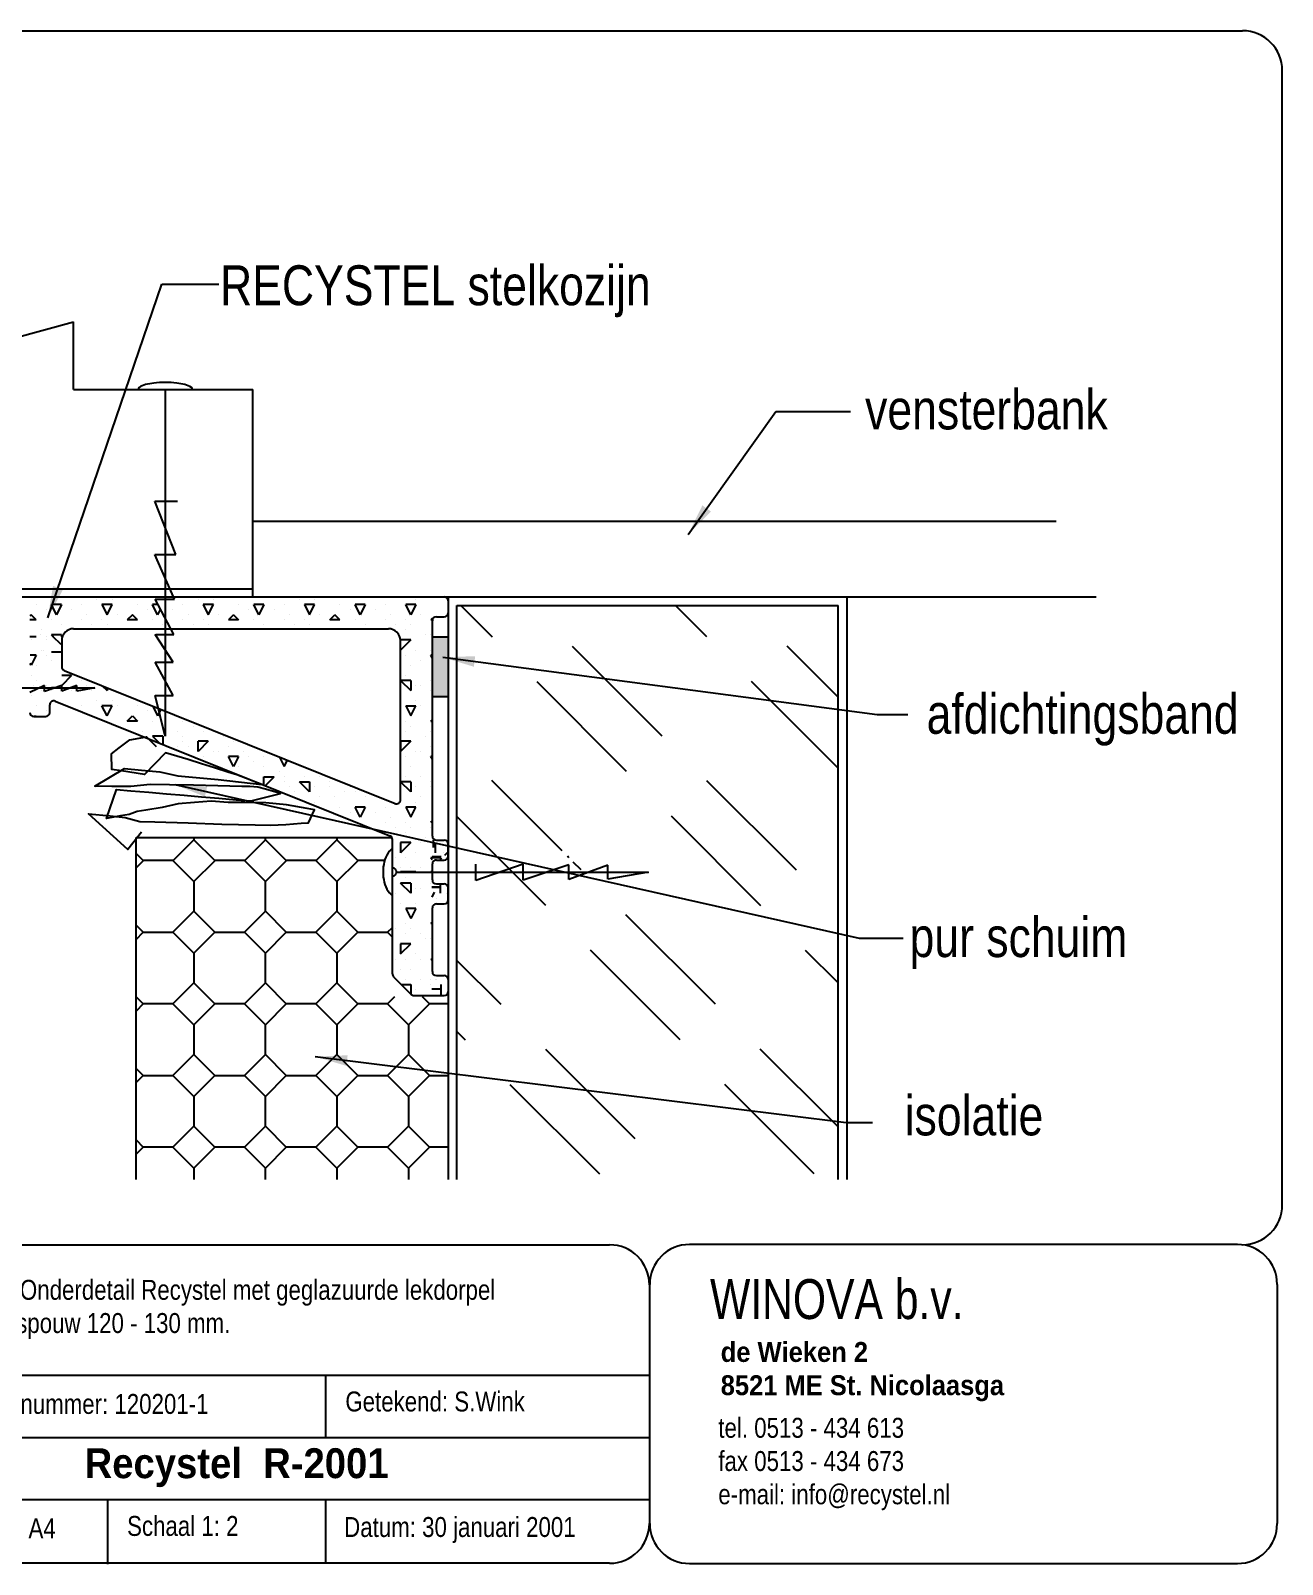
# Model space of a CAD drawing. Extents: x 0 to 555, y 3 to 388.
# Drawn here: x 241.2 to 555.2, y 3.1 to 387.8 of the extents above; entities that cross this region are included whole.
import ezdxf

# ---------------------------------------------------------------- set-up
doc = ezdxf.new("R2010")
doc.units = 0
doc.header["$MEASUREMENT"] = 0
doc.layers.add('LAYER01', color=7, linetype='CONTINUOUS')
doc.styles.get("Standard").update_dxf_attribs({"font": 'ARIBLK.TTF', "width": 0.8, "height": 30})

# ---------------------------------------------------------------- blocks, each defined once
blk = doc.blocks.new('R2001-1-G1')
at = {"layer": 'LAYER01', "color": 7, "linetype": 'Continuous'}
for p, q in [((251.46, 226.06), (248.97, 223.57)), ((251.46, 226.06), (248.97, 226.06)), ((254, 224.79), (254, 224.79)), ((255.27, 223.52), (255.27, 223.52)), ((259.11, 223.49), (260.35, 222.25)), ((251.46, 222.25), (251.46, 222.25)), ((256.54, 222.25), (256.54, 222.25)), ((257.81, 219.71), (257.81, 219.71)), ((260.35, 222.99), (260.35, 222.25)), ((261.62, 219.71), (261.62, 219.71)), ((254, 218.44), (254, 218.44)), ((260.35, 215.9), (259.08, 218.44)), ((261.62, 218.44), (259.08, 218.44)), ((260.35, 215.9), (261.62, 218.44)), ((262.89, 218.44), (262.89, 218.44)), ((265.43, 214.63), (266.7, 215.9)), ((266.7, 215.9), (267.97, 214.63)), ((267.97, 218.44), (267.97, 218.44)), ((270.51, 217.17), (270.51, 217.17)), ((271.81, 218.39), (273.05, 215.9)), ((273.87, 217.55), (273.05, 215.9)), ((267.97, 214.63), (265.43, 214.63)), ((269.24, 212.09), (269.24, 212.09)), ((271.78, 214.63), (271.78, 214.63)), ((274.32, 213.36), (274.32, 213.36)), ((278.13, 212.09), (278.13, 212.09)), ((279.4, 214.63), (279.4, 214.63)), ((281.94, 213.36), (281.94, 213.36)), ((284.48, 212.09), (284.48, 212.09)), ((271.78, 210.82), (273.53, 209.07)), ((274.32, 210.82), (271.78, 210.82)), ((274.32, 210.82), (274.32, 208.75)), ((278.13, 208.28), (278.13, 208.28)), ((279.4, 210.82), (279.4, 210.82)), ((279.4, 209.55), (279.4, 209.55)), ((280.67, 208.28), (280.67, 208.28)), ((285.75, 209.55), (283.21, 207.01)), ((285.75, 209.55), (283.21, 209.55)), ((283.21, 207.01), (283.21, 209.55)), ((289.56, 210.82), (289.56, 210.82)), ((290.83, 208.28), (290.83, 208.28)), ((292.1, 209.55), (292.1, 209.55)), ((281.94, 205.74), (281.94, 205.74)), ((284.48, 205.74), (284.48, 205.74)), ((287.02, 207.01), (287.02, 207.01)), ((288.29, 207.01), (288.29, 207.01)), ((292.1, 203.2), (290.83, 205.74)), ((293.37, 205.74), (290.83, 205.74)), ((293.37, 205.74), (292.1, 203.2)), ((294.64, 207.01), (294.64, 207.01)), ((295.91, 205.74), (295.91, 205.74)), ((297.18, 204.47), (297.18, 204.47)), ((299.72, 205.74), (299.72, 205.74)), ((303.6, 205.59), (304.8, 203.2)), ((304.8, 203.2), (305.59, 204.79)), ((293.37, 203.2), (293.37, 203.2)), ((299.72, 203.2), (299.72, 203.2)), ((299.72, 200.66), (302.26, 200.66)), ((299.72, 198.53), (299.72, 200.66)), ((300.01, 198.41), (302.26, 200.66)), ((303.53, 201.93), (303.53, 201.93)), ((304.8, 200.66), (304.8, 200.66)), ((308.61, 203.2), (308.61, 203.2)), ((309.88, 200.66), (309.88, 200.66)), ((309.88, 200.66), (309.88, 200.66)), ((313.69, 200.66), (313.69, 200.66)), ((304.8, 199.39), (304.8, 199.39)), ((306.07, 198.12), (306.07, 198.12)), ((307.34, 196.85), (307.34, 196.85)), ((311.15, 196.85), (308.61, 199.39)), ((308.61, 199.39), (311.15, 199.39)), ((311.15, 199.39), (311.15, 196.85)), ((312.42, 198.12), (312.42, 198.12)), ((316.23, 199.39), (316.23, 199.39)), ((316.23, 198.12), (316.23, 198.12)), ((318.77, 199.39), (318.77, 199.39)), ((320.04, 196.85), (320.04, 196.85)), ((321.31, 198.12), (321.31, 198.12)), ((312.42, 194.31), (312.42, 194.31)), ((313.69, 195.58), (313.69, 195.58)), ((317.5, 195.58), (317.5, 195.58)), ((318.77, 193.04), (318.77, 193.04)), ((321.31, 191.77), (321.31, 191.77))]:
    blk.add_line(p, q, dxfattribs=at)
blk = doc.blocks.new('R2001-1-G2')
at = {"layer": 'LAYER01', "color": 7, "linetype": 'Continuous'}
for p, q in [((282.11, 184.87), (276.85, 179.6)), ((282.11, 185.44), (282.11, 184.87)), ((287.37, 179.61), (282.11, 184.87)), ((294.81, 179.6), (300.07, 184.87)), ((300.07, 184.87), (300.07, 185.44)), ((300.07, 184.87), (305.33, 179.61)), ((318.03, 184.87), (312.77, 179.6)), ((318.03, 185.44), (318.03, 184.87)), ((323.29, 179.61), (318.03, 184.87)), ((267.62, 181.39), (269.41, 179.61)), ((269.41, 179.6), (267.62, 177.81)), ((276.85, 179.61), (269.41, 179.61)), ((276.85, 179.61), (282.11, 174.34)), ((282.11, 174.34), (287.37, 179.6)), ((294.81, 179.61), (287.37, 179.61)), ((300.07, 174.34), (294.81, 179.61)), ((305.33, 179.6), (300.07, 174.34)), ((312.77, 179.61), (305.33, 179.61)), ((312.77, 179.61), (318.03, 174.34)), ((318.03, 174.34), (323.29, 179.6)), ((329.98, 179.61), (323.29, 179.61)), ((282.11, 174.34), (282.11, 166.91)), ((300.07, 166.91), (300.07, 174.34)), ((318.03, 174.34), (318.03, 166.91)), ((276.85, 161.64), (282.11, 166.9)), ((282.11, 166.91), (287.37, 161.64)), ((300.07, 166.9), (294.81, 161.64)), ((305.33, 161.64), (300.07, 166.91)), ((312.77, 161.64), (318.03, 166.9)), ((318.03, 166.91), (323.29, 161.64)), ((269.41, 161.64), (267.62, 163.43)), ((267.62, 159.85), (269.41, 161.64)), ((269.41, 161.65), (276.85, 161.65)), ((282.11, 156.38), (276.85, 161.64)), ((287.37, 161.64), (282.11, 156.38)), ((287.37, 161.65), (294.81, 161.65)), ((294.81, 161.64), (300.07, 156.38)), ((300.07, 156.38), (305.33, 161.64)), ((305.33, 161.65), (312.77, 161.65)), ((318.03, 156.38), (312.77, 161.64)), ((323.29, 161.64), (318.03, 156.38)), ((323.29, 161.65), (330.73, 161.65)), ((331.8, 162.71), (330.73, 161.64)), ((330.73, 161.64), (331.8, 160.57)), ((282.11, 156.38), (282.11, 148.94)), ((300.07, 148.94), (300.07, 156.38)), ((318.03, 156.38), (318.03, 148.94)), ((282.11, 148.94), (276.85, 143.68)), ((287.37, 143.68), (282.11, 148.94)), ((294.81, 143.68), (300.07, 148.94)), ((300.07, 148.94), (305.33, 143.68)), ((318.03, 148.94), (312.77, 143.68)), ((323.29, 143.68), (318.03, 148.94)), ((267.62, 145.47), (269.41, 143.68)), ((269.41, 143.68), (267.62, 141.89)), ((276.85, 143.69), (269.41, 143.69)), ((276.85, 143.68), (282.11, 138.42)), ((282.11, 138.42), (287.37, 143.68)), ((294.81, 143.69), (287.37, 143.69)), ((300.07, 138.42), (294.81, 143.68)), ((305.33, 143.68), (300.07, 138.42)), ((312.77, 143.69), (305.33, 143.69)), ((312.77, 143.68), (318.03, 138.42)), ((318.03, 138.42), (323.29, 143.68)), ((330.73, 143.69), (323.29, 143.69)), ((330.73, 143.68), (331.8, 144.75)), ((331.8, 142.61), (330.73, 143.68)), ((282.11, 138.42), (282.11, 130.98)), ((300.07, 130.98), (300.07, 138.42)), ((318.03, 138.42), (318.03, 130.98)), ((276.85, 125.72), (282.11, 130.98)), ((282.11, 130.98), (287.37, 125.72)), ((300.07, 130.98), (294.81, 125.72)), ((305.33, 125.72), (300.07, 130.98)), ((312.77, 125.72), (318.03, 130.98)), ((318.03, 130.98), (323.29, 125.72)), ((269.41, 125.72), (267.62, 127.51)), ((267.62, 123.93), (269.41, 125.72)), ((269.41, 125.73), (276.85, 125.73)), ((282.11, 120.46), (276.85, 125.72)), ((287.37, 125.72), (282.11, 120.46)), ((287.37, 125.73), (294.81, 125.73)), ((294.81, 125.72), (300.07, 120.46)), ((300.07, 120.46), (305.33, 125.72)), ((305.33, 125.73), (312.77, 125.73)), ((318.03, 120.46), (312.77, 125.72)), ((323.29, 125.72), (318.03, 120.46)), ((323.29, 125.73), (330.73, 125.73)), ((331.8, 126.79), (330.73, 125.72)), ((330.73, 125.72), (331.8, 124.65)), ((282.11, 120.46), (282.11, 113.02)), ((300.07, 113.02), (300.07, 120.46)), ((318.03, 120.46), (318.03, 113.02)), ((282.11, 113.02), (276.85, 107.76)), ((287.37, 107.76), (282.11, 113.02)), ((294.81, 107.76), (300.07, 113.02)), ((300.07, 113.02), (305.33, 107.76)), ((318.03, 113.02), (312.77, 107.76)), ((323.29, 107.76), (318.03, 113.02)), ((267.62, 109.55), (269.41, 107.76)), ((269.41, 107.76), (267.62, 105.97)), ((276.85, 107.76), (269.41, 107.76)), ((276.85, 107.76), (282.11, 102.5)), ((282.11, 102.5), (287.37, 107.76)), ((294.81, 107.76), (287.37, 107.76)), ((300.07, 102.5), (294.81, 107.76)), ((305.33, 107.76), (300.07, 102.5)), ((312.77, 107.76), (305.33, 107.76)), ((312.77, 107.76), (318.03, 102.5)), ((318.03, 102.5), (323.29, 107.76)), ((330.73, 107.76), (323.29, 107.76)), ((330.73, 107.76), (331.8, 108.83)), ((331.8, 106.69), (330.73, 107.76)), ((282.11, 102.5), (282.11, 99.65)), ((300.07, 99.65), (300.07, 102.5)), ((318.03, 102.5), (318.03, 99.65))]:
    blk.add_line(p, q, dxfattribs=at)
blk = doc.blocks.new('R2001-1-G3')
at = {"layer": 'LAYER01', "color": 7, "linetype": 'Continuous'}
for p, q in [((276.86, 242.57), (276.86, 242.57)), ((279.4, 243.84), (279.4, 243.84)), ((283.21, 245.11), (283.21, 245.11)), ((284.48, 243.84), (285.75, 241.3)), ((287.02, 243.84), (284.48, 243.84)), ((285.75, 241.3), (287.02, 243.84)), ((287.02, 245.11), (287.02, 245.11)), ((293.37, 243.84), (293.37, 243.84)), ((295.91, 242.57), (295.91, 242.57)), ((298.45, 241.3), (297.18, 243.84)), ((299.72, 243.84), (297.18, 243.84)), ((299.72, 243.84), (298.45, 241.3)), ((302.26, 242.57), (302.26, 242.57)), ((304.8, 243.84), (304.8, 243.84)), ((308.61, 245.11), (308.61, 245.11)), ((309.88, 243.84), (311.15, 241.3)), ((312.42, 243.84), (309.88, 243.84)), ((311.15, 241.3), (312.42, 243.84)), ((312.42, 245.11), (312.42, 245.11)), ((318.77, 243.84), (318.77, 243.84)), ((321.31, 242.57), (321.31, 242.57)), ((323.85, 241.3), (322.58, 243.84)), ((325.12, 243.84), (322.58, 243.84)), ((325.12, 243.84), (323.85, 241.3)), ((327.66, 242.57), (327.66, 242.57)), ((330.2, 243.84), (330.2, 243.84)), ((279.4, 240.03), (279.4, 240.03)), ((280.67, 241.3), (280.67, 241.3)), ((281.94, 238.76), (281.94, 238.76)), ((284.48, 240.03), (284.48, 240.03)), ((285.75, 238.76), (285.75, 238.76)), ((288.29, 241.3), (288.29, 241.3)), ((292.1, 241.3), (290.83, 240.03)), ((293.37, 240.03), (290.83, 240.03)), ((292.1, 241.3), (293.37, 240.03)), ((297.18, 240.03), (297.18, 240.03)), ((299.72, 238.76), (299.72, 238.76)), ((304.8, 240.03), (304.8, 240.03)), ((306.07, 241.3), (306.07, 241.3)), ((307.34, 238.76), (307.34, 238.76)), ((309.88, 240.03), (309.88, 240.03)), ((311.15, 238.76), (311.15, 238.76)), ((313.69, 241.3), (313.69, 241.3)), ((316.23, 240.03), (317.5, 241.3)), ((318.77, 240.03), (316.23, 240.03)), ((318.77, 240.03), (317.5, 241.3)), ((322.58, 240.03), (322.58, 240.03)), ((325.12, 238.76), (325.12, 238.76)), ((330.2, 240.03), (330.2, 240.03)), ((331.47, 241.3), (331.47, 241.3)), ((332.74, 238.76), (332.74, 238.76))]:
    blk.add_line(p, q, dxfattribs=at)
blk = doc.blocks.new('R2001-1-G12')
at = {"layer": 'LAYER01', "color": 7, "linetype": 'Continuous'}
for p, q in [((242.57, 243.84), (242.57, 243.84)), ((245.11, 242.57), (245.11, 242.57)), ((247.65, 241.3), (246.38, 243.84)), ((248.92, 243.84), (246.38, 243.84)), ((248.92, 243.84), (247.65, 241.3)), ((241.3, 241.3), (240.97, 240.97)), ((242.57, 240.03), (240.97, 240.03)), ((241.04, 241.3), (241.04, 241.3)), ((242.57, 240.03), (241.3, 241.3)), ((246.38, 240.03), (246.38, 240.03)), ((248.92, 238.76), (248.92, 238.76)), ((242.57, 235.77), (240.97, 235.77)), ((243.58, 236.22), (243.58, 236.22)), ((243.84, 237.49), (243.84, 237.49)), ((245.11, 235.77), (245.11, 235.77)), ((246.84, 235.77), (246.38, 236.22)), ((248.92, 236.22), (246.38, 236.22)), ((248.92, 236.22), (248.92, 235.77)), ((248.97, 235.77), (248.92, 235.77))]:
    blk.add_line(p, q, dxfattribs=at)
blk = doc.blocks.new('R2001-1-G13')
at = {"layer": 'LAYER01', "color": 7, "linetype": 'Continuous'}
for p, q in [((251.46, 242.57), (251.46, 242.57)), ((254, 243.84), (254, 243.84)), ((257.81, 245.11), (257.81, 245.11)), ((259.08, 243.84), (260.35, 241.3)), ((261.62, 243.84), (259.08, 243.84)), ((260.35, 241.3), (261.62, 243.84)), ((261.62, 245.11), (261.62, 245.11)), ((267.97, 243.84), (267.97, 243.84)), ((270.51, 242.57), (270.51, 242.57)), ((273.05, 241.3), (271.78, 243.84)), ((273.18, 243.84), (271.78, 243.84)), ((273.77, 242.73), (273.05, 241.3)), ((254, 240.03), (254, 240.03)), ((255.27, 241.3), (255.27, 241.3)), ((256.54, 238.76), (256.54, 238.76)), ((259.08, 240.03), (259.08, 240.03)), ((260.35, 238.76), (260.35, 238.76)), ((262.89, 241.3), (262.89, 241.3)), ((266.7, 241.3), (265.43, 240.03)), ((267.97, 240.03), (265.43, 240.03)), ((267.97, 240.03), (266.7, 241.3)), ((271.78, 240.03), (271.78, 240.03)), ((274.32, 238.76), (274.32, 238.76)), ((248.97, 234.77), (248.97, 234.77))]:
    blk.add_line(p, q, dxfattribs=at)
blk = doc.blocks.new('R2001-1-G17')
at = {"layer": 'LAYER01', "color": 7, "linetype": 'Continuous'}
for p, q in [((242.57, 235.74), (241.07, 235.74)), ((241.3, 234.95), (241.3, 234.95)), ((245.11, 234.95), (245.11, 234.95)), ((248.8, 233.8), (246.78, 235.83)), ((242.57, 231.14), (241.07, 231.14)), ((242.57, 231.14), (241.3, 228.6)), ((243.84, 232.41), (243.84, 232.41)), ((244.32, 232.41), (244.32, 232.41)), ((245.11, 231.14), (245.11, 231.14)), ((248.8, 231.93), (246.38, 231.93)), ((241.3, 228.6), (241.07, 229.06)), ((241.78, 229.87), (241.78, 229.87)), ((242.57, 228.6), (242.57, 228.6)), ((246.38, 229.87), (246.38, 229.87)), ((241.3, 226.06), (241.3, 226.06)), ((241.78, 223.52), (241.78, 223.52)), ((242.57, 224.79), (242.57, 224.79)), ((245.11, 223.52), (245.11, 223.52)), ((247.27, 222.94), (246.38, 222.94))]:
    blk.add_line(p, q, dxfattribs=at)
blk = doc.blocks.new('R2001-1-G18')
at = {"layer": 'LAYER01', "color": 7, "linetype": 'Continuous'}
for p, q in [((242.57, 215.77), (241.97, 215.77)), ((242.57, 215.77), (241.97, 215.77)), ((242.57, 218.44), (242.57, 218.44)), ((245.11, 217.17), (245.11, 217.17))]:
    blk.add_line(p, q, dxfattribs=at)
blk = doc.blocks.new('R2001-1-G19')
at = {"layer": 'LAYER01', "color": 7, "linetype": 'Continuous'}
for p, q in [((241.3, 220.98), (241.3, 220.98)), ((243.84, 222.25), (243.84, 222.25)), ((244.32, 222.25), (244.32, 222.25)), ((246.38, 222.25), (246.38, 222.25)), ((248.8, 219.02), (248.8, 219.02)), ((248.8, 219.02), (248.8, 219.02))]:
    blk.add_line(p, q, dxfattribs=at)
blk = doc.blocks.new('R2001-1-G20')
at = {"layer": 'LAYER01', "color": 7, "linetype": 'Continuous'}
for p, q in [((349.12, 243.58), (356.97, 235.73)), ((410.85, 235.73), (403, 243.58)), ((377.08, 233.39), (399.53, 210.94)), ((443.77, 220.59), (430.96, 233.39)), ((368.19, 224.51), (390.64, 202.06)), ((443.77, 202.81), (422.07, 224.51)), ((374.56, 182.04), (356.87, 199.72)), ((410.76, 199.72), (433.21, 177.27)), ((358.06, 180.75), (348.15, 190.66)), ((401.87, 190.83), (424.32, 168.38)), ((370.44, 168.38), (358.33, 180.49)), ((376.24, 180.35), (375.84, 180.75)), ((379.32, 177.27), (377.32, 179.27)), ((413, 143.59), (390.55, 166.04)), ((348.15, 154.56), (359.12, 143.59)), ((404.11, 134.7), (381.66, 157.16)), ((435.54, 157.16), (443.76, 148.93)), ((348.15, 136.78), (350.23, 134.7)), ((370.34, 132.37), (392.79, 109.91)), ((443.76, 112.83), (424.23, 132.37)), ((361.45, 123.48), (383.9, 101.03)), ((437.79, 101.03), (415.34, 123.48))]:
    blk.add_line(p, q, dxfattribs=at)
blk = doc.blocks.new('R2001-1-G21')
at = {"layer": 'LAYER01', "color": 7, "linetype": 'Continuous'}
for p, q in [((335.28, 212.09), (335.28, 212.09)), ((341.63, 212.09), (341.63, 212.09)), ((336.55, 209.55), (334.01, 207.01)), ((336.55, 209.55), (334.01, 209.55)), ((334.01, 209.55), (334.01, 207.01)), ((340.36, 210.82), (340.36, 210.82)), ((341.63, 208.28), (341.63, 208.28)), ((335.28, 205.74), (335.28, 205.74)), ((337.82, 207.01), (337.82, 207.01)), ((339.09, 207.01), (339.09, 207.01)), ((341.97, 205.06), (341.63, 205.74)), ((341.97, 205.74), (341.63, 205.74)), ((334.01, 203.2), (334.01, 203.2)), ((335.28, 200.66), (335.28, 200.66)), ((335.28, 200.66), (335.28, 200.66)), ((336.55, 203.2), (336.55, 203.2)), ((339.09, 200.66), (339.09, 200.66)), ((321.31, 198.12), (321.31, 198.12)), ((322.58, 196.85), (322.58, 196.85)), ((336.55, 196.85), (334.01, 199.39)), ((336.55, 199.39), (334.01, 199.39)), ((336.55, 199.39), (336.55, 196.85)), ((337.82, 198.12), (337.82, 198.12)), ((341.63, 199.39), (341.63, 199.39)), ((341.63, 198.12), (341.63, 198.12)), ((323.85, 190.5), (322.58, 193.04)), ((325.12, 193.04), (322.58, 193.04)), ((325.12, 193.04), (323.85, 190.5)), ((325.12, 195.58), (325.12, 195.58)), ((330.2, 193.04), (330.2, 193.04)), ((334.01, 194.31), (334.01, 194.31)), ((335.28, 193.04), (336.55, 190.5)), ((337.82, 193.04), (335.28, 193.04)), ((336.55, 190.5), (337.82, 193.04)), ((337.82, 194.31), (337.82, 194.31)), ((339.09, 195.58), (339.09, 195.58)), ((321.31, 191.77), (321.31, 191.77)), ((327.66, 191.77), (327.66, 191.77)), ((330.2, 189.23), (330.2, 189.23)), ((331.47, 190.5), (331.47, 190.5)), ((335.28, 189.23), (335.28, 189.23)), ((341.63, 189.23), (341.97, 189.57)), ((341.97, 189.23), (341.63, 189.23)), ((332.74, 187.96), (332.74, 187.96)), ((335.28, 186.69), (335.28, 186.69)), ((336.55, 187.96), (336.55, 187.96)), ((340.36, 185.42), (340.36, 185.42)), ((341.63, 187.96), (341.63, 187.96))]:
    blk.add_line(p, q, dxfattribs=at)
blk = doc.blocks.new('R2001-1-G22')
at = {"layer": 'LAYER01', "color": 7, "linetype": 'Continuous'}
for p, q in [((344.17, 147.4), (341.8, 147.4)), ((344.17, 147.36), (341.8, 147.36)), ((342.82, 149.86), (342.82, 149.86)), ((342.9, 149.86), (342.9, 149.86)), ((344.09, 148.59), (344.09, 146.05)), ((344.17, 148.59), (344.17, 148.59)), ((344.13, 146.05), (344.13, 146.05))]:
    blk.add_line(p, q, dxfattribs=at)
blk = doc.blocks.new('R2001-1-G23')
at = {"layer": 'LAYER01', "color": 7, "linetype": 'Continuous'}
blk.add_line((345.44, 146.05), (345.44, 146.05), dxfattribs=at)
blk = doc.blocks.new('R2001-1-G24')
at = {"layer": 'LAYER01', "color": 7, "linetype": 'Continuous'}
for p, q in [((334.01, 177.8), (334.01, 177.8)), ((335.28, 180.34), (335.28, 180.34)), ((336.55, 177.8), (336.55, 177.8)), ((339.09, 177.8), (339.09, 177.8)), ((341.8, 180.01), (341.63, 180.34)), ((341.8, 180.34), (341.63, 180.34)), ((336.55, 171.45), (334.01, 173.99)), ((336.55, 173.99), (334.01, 173.99)), ((335.28, 175.26), (335.28, 175.26)), ((335.28, 175.26), (335.28, 175.26)), ((336.55, 173.99), (336.55, 171.45)), ((341.63, 173.99), (341.63, 173.99)), ((341.63, 173.99), (341.63, 173.99)), ((332.74, 171.45), (332.74, 171.45)), ((337.82, 172.72), (337.82, 172.72)), ((339.09, 172.72), (339.09, 172.72)), ((334.01, 168.91), (334.01, 168.91)), ((335.28, 167.64), (336.55, 165.1)), ((337.82, 167.64), (335.28, 167.64)), ((337.82, 167.64), (336.55, 165.1)), ((337.82, 168.91), (337.82, 168.91)), ((332.74, 162.56), (332.74, 162.56)), ((335.28, 163.83), (335.28, 163.83)), ((336.55, 162.56), (336.55, 162.56)), ((341.63, 163.83), (341.8, 164)), ((341.8, 163.83), (341.63, 163.83)), ((341.63, 163.83), (341.63, 163.83)), ((334.01, 156.21), (336.55, 158.75)), ((336.55, 158.75), (334.01, 158.75)), ((334.01, 158.75), (334.01, 156.21)), ((335.28, 161.29), (335.28, 161.29)), ((339.09, 161.29), (339.09, 161.29)), ((340.36, 160.02), (340.36, 160.02)), ((341.63, 160.02), (341.63, 160.02)), ((332.74, 154.94), (332.74, 154.94)), ((335.28, 154.94), (335.28, 154.94)), ((337.82, 156.21), (337.82, 156.21)), ((339.09, 154.94), (339.09, 154.94)), ((341.63, 154.94), (341.8, 154.61)), ((341.63, 154.94), (341.8, 154.94)), ((334.01, 152.4), (334.01, 152.4)), ((336.55, 152.4), (336.55, 152.4)), ((334.16, 148.59), (336.55, 148.59)), ((335.28, 149.86), (335.28, 149.86)), ((335.28, 149.86), (335.28, 149.86)), ((336.55, 148.59), (336.55, 146.19)), ((337.82, 147.32), (337.82, 147.32)), ((339.09, 149.86), (339.09, 149.86)), ((341.63, 149.86), (341.63, 149.86)), ((341.63, 148.59), (341.63, 148.59))]:
    blk.add_line(p, q, dxfattribs=at)
blk = doc.blocks.new('R2001-1-G25')
at = {"layer": 'LAYER01', "color": 7, "linetype": 'Continuous'}
for p, q in [((330.73, 143.69), (330.64, 143.69)), ((332.48, 145.44), (330.73, 143.69)), ((335.99, 138.42), (330.73, 143.69)), ((341.25, 143.69), (335.99, 138.43)), ((341.25, 143.69), (339.5, 145.44)), ((345.83, 143.69), (341.25, 143.69)), ((335.99, 138.42), (335.99, 130.98)), ((330.73, 125.73), (335.99, 130.99)), ((335.99, 130.99), (341.25, 125.73)), ((330.64, 125.72), (330.73, 125.72)), ((330.73, 125.73), (335.99, 120.47)), ((335.99, 120.47), (341.25, 125.73)), ((341.25, 125.72), (345.83, 125.72)), ((335.99, 120.46), (335.99, 113.02)), ((335.99, 113.02), (330.73, 107.76)), ((341.25, 107.76), (335.99, 113.02)), ((330.73, 107.77), (330.64, 107.77)), ((335.99, 102.5), (330.73, 107.76)), ((341.25, 107.76), (335.99, 102.5)), ((345.83, 107.77), (341.25, 107.77)), ((335.99, 102.5), (335.99, 99.64))]:
    blk.add_line(p, q, dxfattribs=at)
blk = doc.blocks.new('R2001-1-G26')
at = {"layer": 'LAYER01', "color": 7, "linetype": 'Continuous'}
for p, q in [((342.15, 184.71), (342.15, 182.88)), ((342.67, 184.15), (342.67, 181.61)), ((342.9, 184.15), (342.9, 184.15)), ((344.69, 181.61), (344.69, 181.61)), ((344.17, 180.57), (341.94, 180.57)), ((344.17, 180.34), (341.94, 180.34)), ((342.15, 180.34), (342.15, 180.34)), ((344.17, 180.34), (343.89, 179.78)), ((343.94, 180.34), (343.94, 180.34))]:
    blk.add_line(p, q, dxfattribs=at)
blk = doc.blocks.new('R2001-1-G27')
at = {"layer": 'LAYER01', "color": 7, "linetype": 'Continuous'}
for p, q in [((345.94, 181.83), (345.01, 180.91)), ((345.44, 181.61), (345.44, 181.61))]:
    blk.add_line(p, q, dxfattribs=at)
blk = doc.blocks.new('R2001-1-G28')
at = {"layer": 'LAYER01', "color": 7, "linetype": 'Continuous'}
for p, q in [((335.28, 186.69), (335.28, 186.69)), ((340.36, 185.42), (340.36, 185.42)), ((336.55, 184.15), (334.01, 181.61)), ((336.55, 184.15), (334.01, 184.15)), ((334.01, 184.15), (334.01, 181.61)), ((337.82, 181.61), (337.82, 181.61)), ((339.09, 184.15), (339.09, 184.15)), ((341.63, 184.15), (341.63, 184.15)), ((332.74, 180.34), (332.74, 180.34)), ((334.01, 177.8), (334.01, 177.8)), ((335.28, 180.34), (335.28, 180.34)), ((336.55, 177.8), (336.55, 177.8)), ((339.09, 177.8), (339.09, 177.8)), ((341.9, 179.79), (341.63, 180.34)), ((341.9, 180.34), (341.63, 180.34)), ((336.55, 176.84), (334.01, 176.84)), ((335.28, 176.84), (335.28, 176.84)), ((337.82, 176.84), (335.28, 176.84)), ((335.28, 176.84), (335.28, 176.84)), ((341.9, 176.84), (341.63, 176.84)), ((341.63, 176.84), (341.63, 176.84))]:
    blk.add_line(p, q, dxfattribs=at)
blk = doc.blocks.new('R2001-1-G29')
at = {"layer": 'LAYER01', "color": 7, "linetype": 'Continuous'}
for p, q in [((343.89, 173.7), (343.89, 171.45)), ((344.17, 173), (341.83, 173)), ((344.17, 172.86), (341.83, 172.86)), ((342.44, 171.68), (341.83, 170.44)), ((342.9, 170.18), (342.9, 170.18)), ((344.03, 171.45), (344.03, 171.45))]:
    blk.add_line(p, q, dxfattribs=at)
blk = doc.blocks.new('R2001-1-G30')
at = {"layer": 'LAYER01', "color": 7, "linetype": 'Continuous'}
for p, q in [((345.44, 171.45), (345.44, 171.45)), ((345.74, 172.72), (345.74, 172.72))]:
    blk.add_line(p, q, dxfattribs=at)
blk = doc.blocks.new('R2001-1-G31')
at = {"layer": 'LAYER01', "color": 7, "linetype": 'Continuous'}
for p, q in [((336.55, 241.3), (335.28, 243.84)), ((337.82, 243.84), (335.28, 243.84)), ((337.82, 243.84), (336.55, 241.3)), ((337.82, 245.11), (337.82, 245.11)), ((335.28, 240.03), (335.28, 240.03)), ((336.55, 238.76), (336.55, 238.76)), ((339.09, 241.3), (339.09, 241.3)), ((341.95, 240.35), (341.63, 240.03)), ((341.95, 240.03), (341.63, 240.03)), ((336.55, 234.95), (334.08, 232.48)), ((336.55, 234.95), (334.08, 234.95)), ((335.28, 237.49), (335.28, 237.49)), ((340.36, 236.22), (340.36, 236.22)), ((341.63, 236.22), (341.63, 236.22)), ((335.28, 231.14), (335.28, 231.14)), ((337.82, 232.41), (337.82, 232.41)), ((341.63, 232.41), (341.63, 232.41)), ((341.95, 230.51), (341.63, 231.14)), ((341.95, 231.14), (341.63, 231.14)), ((336.55, 228.6), (336.55, 228.6)), ((339.09, 229.87), (339.09, 229.87)), ((336.55, 224.79), (334.08, 224.79)), ((334.08, 224.73), (336.55, 222.25)), ((335.28, 226.06), (335.28, 226.06)), ((335.28, 226.06), (335.28, 226.06)), ((336.55, 224.79), (336.55, 222.25)), ((337.82, 223.52), (337.82, 223.52)), ((339.09, 223.52), (339.09, 223.52)), ((341.63, 224.79), (341.63, 224.79)), ((337.82, 219.71), (337.82, 219.71)), ((341.63, 222.25), (341.63, 222.25)), ((335.28, 218.44), (336.55, 215.9)), ((335.28, 218.44), (337.82, 218.44)), ((336.55, 215.9), (337.82, 218.44)), ((339.09, 218.44), (339.09, 218.44)), ((335.28, 214.63), (335.28, 214.63)), ((335.28, 212.09), (335.28, 212.09)), ((336.55, 213.36), (336.55, 213.36)), ((341.63, 214.63), (341.95, 214.95)), ((341.63, 214.63), (341.95, 214.63)), ((341.63, 212.09), (341.63, 212.09))]:
    blk.add_line(p, q, dxfattribs=at)
blk = doc.blocks.new('tekenhoek')
at = {"layer": 'LAYER01', "color": 7, "linetype": 'Continuous'}
for p, q in [((220.29, 83.21), (387.73, 83.21)), ((545.23, 83.29), (407.79, 83.29)), ((210.29, 73.43), (210.29, 13.34)), ((397.79, 13.08), (397.79, 73.29)), ((555.23, 73.29), (555.23, 13.29)), ((210.31, 50.53), (397.92, 50.53)), ((316.42, 50.53), (316.42, 34.93)), ((210.31, 34.93), (397.92, 34.93)), ((210.31, 19.33), (397.92, 19.33)), ((261.83, 3.08), (261.83, 19.33)), ((316.42, 19.33), (316.42, 3.17)), ((387.73, 3.34), (220.29, 3.34)), ((407.79, 3.29), (545.23, 3.29))]:
    blk.add_line(p, q, dxfattribs=at)
for centre, start, end in [((220.29, 73.21), 90, 180), ((387.73, 73.21), 0, 90), ((407.79, 73.29), 90, 180), ((545.23, 73.29), 0, 90), ((220.29, 13.34), 180, 270), ((387.73, 13.34), 270, 0), ((407.79, 13.29), 180, 270), ((545.23, 13.29), 270, 0)]:
    blk.add_arc(centre, 10, start, end, dxfattribs=at)
at = {"layer": 'LAYER01', "color": 7, "linetype": 'Continuous', "attachment_point": 1}
for s, insert, char_height, width in [('{\\fArial|b0|i0|c0|p34;Betreft: Onderdetail Recystel met geglazuurde lekdorpel\\P            spouw 120 - 130 mm.}', (220.22, 74.43), 5, 194.5696), ('{\\fVineta BT|b0|i0|c0|p82;WINOVA b.v.}', (412.93, 74.6), 10, 164.2646), ('{\\fArial Black|b0|i0|c0|p34;de Wieken 2\\P8521 ME St. Nicolaasga}', (415.61, 58.84), 5, 138.0775), ('{\\fArial|b0|i0|c0|p34;Getekend: S.Wink}', (321.43, 46.42), 5, 76.6445), ('{\\fArial|b0|i0|c0|p34;Tekeningnummer: 120201-1}', (216.91, 45.81), 5, 97.8505), ('{\\fArial|b0|i0|c0|p34;tel. 0513 - 434 613\\Pfax 0513 - 434 673\\Pe-mail: info@recystel.nl}', (415.01, 39.82), 5, 145.8146), ('{\\fArial Black|b0|i0|c0|p34;Recystel  R-2001}', (256.02, 32.19), 7.5, 102.3946), ('{\\fArial|b0|i0|c0|p34;Schaal 1: 2}', (266.67, 15.21), 5, 55.1356), ('{\\fArial|b0|i0|c0|p34;Formaat: A4}', (218.03, 14.64), 5, 51.1973), ('{\\fArial|b0|i0|c0|p34;Datum: 30 januari 2001}', (321.13, 14.94), 5, 79.6739)]:
    blk.add_mtext(s, dxfattribs=dict(at, insert=insert, char_height=char_height, width=width))

msp = doc.modelspace()

# ---------------------------------------------------------------- linework, layer by layer
at = {"layer": 'LAYER01', "color": 7, "linetype": 'Continuous'}
for p, q in [((12, 387.76), (545.23, 387.76)), ((555.23, 93.29), (555.23, 377.76)), ((236.97, 310.63), (251.97, 314.77)), ((251.97, 297.77), (251.97, 314.77)), ((251.97, 297.77), (296.97, 297.77)), ((274.97, 297.85), (274.97, 210.84)), ((296.97, 245.77), (296.97, 297.77)), ((277.57, 256.37), (272.31, 269.73)), ((272.31, 269.73), (278.01, 269.73)), ((296.97, 264.77), (498.48, 264.77)), ((277.24, 245.2), (272.31, 256.37)), ((272.31, 256.37), (277.57, 256.37)), ((195.97, 247.77), (296.97, 247.77)), ((196.77, 245.77), (345.97, 245.77)), ((277.14, 236.36), (272.46, 245.2)), ((272.46, 245.2), (277.24, 245.2)), ((344.97, 245.77), (508.48, 245.77)), ((345.97, 245.77), (345.97, 99.64)), ((345.97, 244.77), (345.97, 241.77)), ((348.15, 99.64), (348.15, 243.58)), ((348.15, 243.58), (443.77, 243.58)), ((443.77, 99.64), (443.77, 243.58)), ((445.97, 245.77), (445.97, 99.64)), ((341.97, 185.77), (341.97, 239.77)), ((342.97, 240.77), (344.97, 240.77)), ((248.97, 234.77), (248.97, 228.25)), ((251.97, 237.77), (330.97, 237.77)), ((276.93, 229.4), (272.46, 236.36)), ((272.57, 236.36), (277.14, 236.36)), ((333.97, 194.85), (333.97, 234.77)), ((341.97, 235.77), (345.97, 235.77)), ((249.6, 227.32), (332.6, 193.92)), ((276.93, 221.05), (272.46, 229.4)), ((272.46, 229.4), (276.93, 229.4)), ((244.7, 223.51), (240.96, 221.77)), ((249.01, 223.56), (244.7, 222.03)), ((244.7, 222.03), (244.7, 223.51)), ((252.8, 223.56), (249.01, 222.08)), ((249.01, 222.08), (249.01, 223.56)), ((252.8, 222.12), (252.8, 223.56)), ((239.09, 222.94), (257.27, 222.94)), ((247.34, 219.6), (331.34, 185.8)), ((257.27, 222.94), (252.8, 222.12)), ((274.97, 210.84), (272.41, 221.05)), ((272.41, 221.05), (276.93, 221.05)), ((341.97, 220.77), (345.97, 220.77)), ((241.97, 215.77), (244.97, 215.77)), ((245.97, 216.77), (245.97, 218.68)), ((267.62, 185.44), (331.8, 185.44)), ((267.62, 99.64), (267.62, 185.44)), ((331.97, 177.75), (331.97, 184.88)), ((342.97, 184.77), (344.97, 184.77)), ((345.97, 180.77), (345.97, 183.77)), ((331.97, 151.21), (331.97, 179.76)), ((331.97, 175.76), (331.97, 177.75)), ((341.97, 174.77), (341.97, 178.77)), ((342.97, 179.77), (344.97, 179.77)), ((364.77, 178.73), (352.92, 174.61)), ((352.92, 174.61), (352.92, 178.73)), ((364.77, 174.74), (364.77, 178.73)), ((376.24, 178.6), (364.77, 174.74)), ((376.24, 174.87), (376.24, 178.6)), ((386.03, 178.47), (376.24, 174.87)), ((386.03, 175), (386.03, 178.47)), ((332.97, 176.76), (396.18, 176.76)), ((342.97, 173.77), (344.97, 173.77)), ((396.18, 176.76), (386.03, 175)), ((345.97, 169.77), (345.97, 172.77)), ((341.97, 151.77), (341.97, 167.77)), ((342.97, 168.77), (344.97, 168.77)), ((332.26, 150.5), (336.68, 146.06)), ((342.97, 150.77), (344.97, 150.77)), ((345.97, 149.77), (345.97, 146.77)), ((337.39, 145.77), (344.97, 145.77))]:
    msp.add_line(p, q, dxfattribs=at)
at = {"layer": 'LAYER01', "color": 7}
for p, q in [((245.47, 240.51), (274.09, 324.15)), ((274.09, 324.15), (288.4, 324.15)), ((406.15, 261.42), (428.16, 292.24)), ((428.16, 292.24), (446.87, 292.24)), ((344.62, 230.61), (453.57, 216.3)), ((453.57, 216.3), (461.27, 216.3)), ((277.39, 198.69), (449.07, 160.17)), ((449.07, 160.17), (460.08, 160.17)), ((312.61, 130.46), (445.77, 113.95)), ((445.77, 113.95), (452.37, 113.95))]:
    msp.add_line(p, q, dxfattribs=at)
at = {"layer": 'LAYER01', "color": 7, "linetype": 'Continuous'}
for points in [[(281.75, 297.77, 0.305502), (281.54, 298.27, 0.083621), (279.89, 299.01, 0.037131), (277.86, 299.37, 0.026375), (274.97, 299.53, 0.026375), (272.07, 299.37, 0.037131), (270.04, 299.01, 0.083621), (268.39, 298.27, 0.305502), (268.18, 297.77, 0.229404)], [(331.97, 182.64, 0.125767), (330.86, 181.56, 0.078188), (329.9, 179.28, 0.06048), (329.59, 176.76, 0.06048), (329.9, 174.23, 0.078188), (330.86, 171.95, 0.125767), (331.97, 170.87, 0.186246)]]:
    msp.add_lwpolyline(points, format="xyb", dxfattribs=at)
msp.add_lwpolyline([(268.96, 186.74), (265.6, 182.39), (255.69, 191.33), (261.16, 190.82), (264.9, 190.47), (268.55, 189.46), (272.3, 189.34), (280.71, 189.06), (289.12, 188.8), (297.53, 188.6), (301.37, 188.5), (305.21, 188.71), (309.04, 188.97), (310.92, 189.09), (312.38, 192.34), (310.52, 192.68), (305.38, 193.61), (300.16, 194.12), (294.94, 194.16), (290.73, 194.2), (286.51, 194.5), (282.32, 194.16), (278.2, 193.83), (274.15, 192.95), (270.07, 192.31), (267.93, 191.97), (265.89, 191.2), (263.76, 190.82), (260.19, 190.2), (262.75, 197.43), (266.36, 197.13), (270.81, 196.77), (275.27, 196.4), (279.72, 196.02), (284.05, 195.65), (288.38, 195.27), (292.71, 194.9), (296.55, 194.58), (303.85, 196.49), (300.13, 197.5), (298.2, 198.03), (296.19, 198.2), (294.19, 198.24), (288.13, 198.38), (282.07, 198.51), (276.01, 198.62), (271.18, 198.7), (266.36, 198.19), (261.53, 198.24), (257.25, 198.29), (264.69, 202.71), (268.96, 202.33), (273.56, 201.91), (278.09, 200.92), (282.69, 200.47), (288.23, 199.93), (299.18, 198.72), (293.98, 200.7), (292.89, 201.12), (291.78, 201.45), (290.67, 201.81), (287.34, 202.86), (284.01, 203.92), (280.67, 204.94), (275.05, 206.68), (269.76, 201.22), (263.94, 202.1), (261.52, 202.46), (261.45, 206.41), (263.39, 207.89), (266.06, 209.95), (270.25, 210.62), (272.67, 208.27)], dxfattribs=at)
msp.add_lwpolyline([(331.97, 182.64, 0.125767), (330.86, 181.56, 0.078188), (329.9, 179.28, 0.06048), (329.59, 176.76, 0.06048), (329.9, 174.23, 0.078188), (330.86, 171.95, 0.125767), (331.97, 170.87, 0.186246), (331.97, 170.87), (331.97, 175.76), (331.97, 177.75)], format="xyb", close=True, dxfattribs=at)
for centre, radius, start, end in [((545.23, 377.76), 10, 0, 90), ((344.97, 244.77), 1, 0, 90), ((342.97, 239.77), 1, 90, 180), ((344.97, 241.77), 1, 270, 0), ((251.97, 234.77), 3, 90, 180), ((330.97, 234.77), 3, 0, 90), ((249.97, 228.25), 1, 180, 248.0809), ((246.97, 218.68), 1, 68.0809, 180), ((241.97, 216.77), 1, 180, 270), ((244.97, 216.77), 1, 270, 0), ((332.97, 194.85), 1, 248.0809, 0), ((330.97, 184.88), 1, 0, 68.0809), ((342.97, 185.77), 1, 180, 270), ((344.97, 183.77), 1, 0, 90), ((331.98, 176.76), 0.995, 269.7024, 90.2976), ((342.97, 178.77), 1, 90, 180), ((344.97, 180.77), 1, 270, 0), ((342.97, 174.77), 1, 180, 270), ((344.97, 172.77), 1, 0, 90), ((344.97, 169.77), 1, 270, 0), ((342.97, 167.77), 1, 90, 180), ((332.97, 151.21), 1, 180, 224.8333), ((342.97, 151.77), 1, 180, 270), ((344.97, 149.77), 1, 0, 90), ((344.97, 146.77), 1, 270, 0), ((337.39, 146.77), 1, 224.8333, 270), ((545.23, 93.29), 10, 270, 0)]:
    msp.add_arc(centre, radius, start, end, dxfattribs=at)
at = {"layer": 'LAYER01', "color": 7}
for points in [[(411.89, 267.16), (406.15, 261.42), (409.72, 268.71)], [(249.33, 247.65), (245.47, 240.51), (246.8, 248.51)], [(352.38, 228.24), (344.62, 230.61), (352.72, 230.89)], [(284.9, 195.64), (277.39, 198.69), (285.49, 198.24)], [(320.38, 128.15), (312.61, 130.46), (320.71, 130.8)]]:
    msp.add_solid(points, dxfattribs=at)
at = {"layer": 'LAYER01', "color": 7, "linetype": 'Continuous'}
msp.add_solid([(345.97, 235.77), (341.97, 235.77), (345.97, 220.77), (341.97, 220.77)], dxfattribs=at)

# ---------------------------------------------------------------- block references
at = {"layer": 'LAYER01'}
for name in ['R2001-1-G12', 'R2001-1-G13', 'R2001-1-G3', 'R2001-1-G31', 'R2001-1-G20', 'R2001-1-G17', 'R2001-1-G1', 'R2001-1-G19', 'R2001-1-G18', 'R2001-1-G21', 'R2001-1-G2', 'R2001-1-G28', 'R2001-1-G26', 'R2001-1-G27', 'R2001-1-G24', 'R2001-1-G29', 'R2001-1-G30', 'R2001-1-G22', 'R2001-1-G25', 'R2001-1-G23']:
    msp.add_blockref(name, (0, 0), dxfattribs=at)
at = {"layer": 'LAYER01', "color": 7, "linetype": 'Continuous'}
msp.add_blockref('tekenhoek', (-1.29, 0.05), dxfattribs=at)

# ---------------------------------------------------------------- texts
at = {"layer": 'LAYER01', "color": 7, "linetype": 'Continuous', "char_height": 10, "attachment_point": 1}
for s, insert, width in [('{\\fArial|b0|i0|c0|p34;RECYSTEL stelkozijn}', (288.7, 328.91), 139.5563), ('{\\fArial|b0|i0|c0|p34;vensterbank}', (450.55, 297.77), 119.3245), ('{\\fArial|b0|i0|c0|p34;afdichtingsband}', (465.98, 221.43), 120.6165), ('{\\fArial|b0|i0|c0|p34;pur schuim}', (461.7, 165.43), 98.6863), ('{\\fArial|b0|i0|c0|p34;isolatie}', (460.47, 120.71), 138.5595)]:
    msp.add_mtext(s, dxfattribs=dict(at, insert=insert, width=width))

doc.saveas('drawing.dxf')
